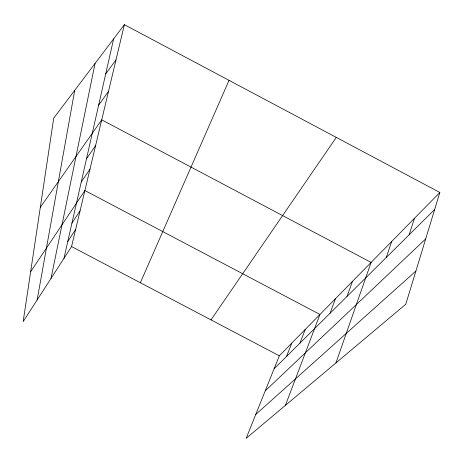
<?xml version="1.0" encoding="UTF-8"?>
<svg xmlns="http://www.w3.org/2000/svg" width="463" height="463" viewBox="0 0 463 463"><rect width="100%" height="100%" fill="white"/><g stroke="black" fill="none" stroke-linecap="round" stroke-linejoin="round"><path stroke-width="0.69" d="M37.15 299.926L74.722 90.343M51.017 278.431L95.06 63.443M63.963 258.36L113.638 38.869M124.373 24.672L53.72 118.123L23.15 321.64L71.562 246.576L124.373 24.672L439.85 192.486L405.773 304.255L246.166 438.328L279.316 355.798L439.85 192.486M409.142 234.805L414.454 218.322M386.281 257.48L391.669 241.501M335.93 362.928L371.106 262.417L101.721 119.842L40.316 207.349M347.036 296.418L352.465 281.382M330.067 313.248L335.478 298.664M285.416 405.362L319.945 314.47L84.897 190.53L30.651 271.717M299.931 343.147L305.262 329.407M286.493 356.475L291.765 343.135M140.358 282.743L229.029 80.342M67.783 241.472L75.648 229.411M71.933 223.143L80.076 210.792M81.245 182.005L90.007 169.076M210.995 319.881L336.294 137.401M86.488 158.821L95.586 145.613M98.636 105.147L108.492 91.396M105.72 73.849L115.999 59.854M274.113 368.756L434.67 209.479M265.247 390.83L425.705 238.885M255.755 414.466L415.901 271.046M71.562 246.576L279.316 355.798"/></g></svg>
